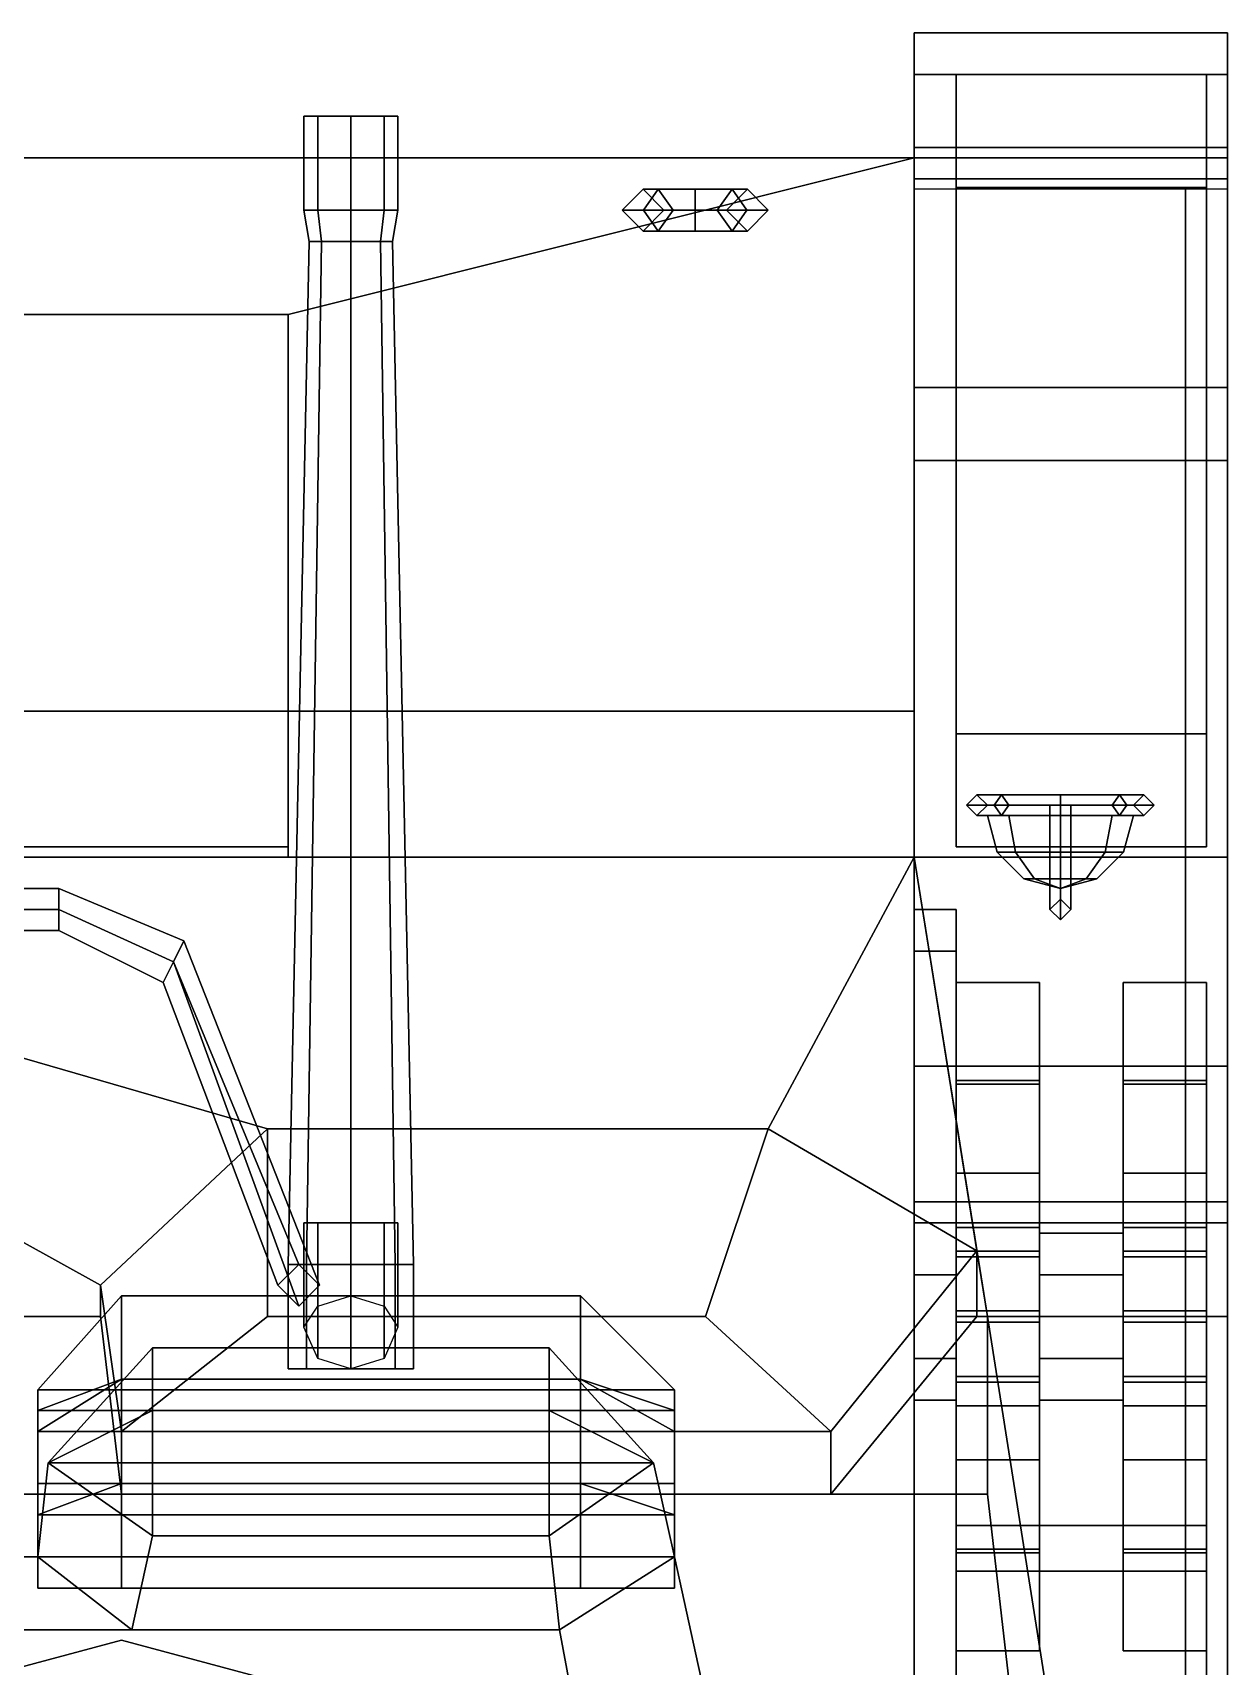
# Model space of a CAD drawing. Header units: millimetres. Extents: x -1.1 to 1.1, y -2.6 to 9.
# Drawn here: x -0.085 to 1.06, y 0.785 to 2.35 of the extents above; entities that cross this region are included whole.
import ezdxf

# ---------------------------------------------------------------- set-up
doc = ezdxf.new("R2010")
doc.units = ezdxf.units.MM
for name, color, linetype in [('fenders', 6, 'Continuous'), ('gun', 1, 'Continuous'), ('sleeve', 5, 'Continuous'), ('torsions', 5, 'Continuous'), ('tracks', 3, 'Continuous'), ('turret', 2, 'Continuous'), ('wheels', 2, 'Continuous')]:
    doc.layers.add(name, color=color, linetype=linetype)

msp = doc.modelspace()

# ---------------------------------------------------------------- linework, layer by layer
for points in [[(0.76, 2.23, 0.73), (0.76, 1.7, 0.29), (-0.76, 1.7, 0.29), (-0.76, 2.23, 0.73)], [(0.16, 2.08, 0.824), (0.76, 2.23, 0.73), (-0.76, 2.23, 0.73), (-0.67, 2.08, 0.824)], [(0.76, 2.23, 0.73), (0.76, 0.17, 1.07), (-0.76, 0.17, 1.07), (-0.76, 2.23, 0.73)], [(0.76, 0.17, 1.07), (0.76, 2.23, 0.73), (-0.76, 2.23, 0.73), (-0.76, 0.17, 1.07)], [(0.76, 1.56, 1.15), (0.76, 2.23, 0.73), (0.16, 2.08, 0.824), (0.16, 1.56, 1.15)], [(0.76, -2.24, 0.91), (0.76, -1.95, 0.29), (0.76, 1.7, 0.29), (0.76, 2.23, 0.73)], [(0.76, 1.12, 1.13), (0.76, 0.17, 1.07), (0.76, 2.23, 0.73), (0.76, 1.56, 1.15)], [(0.76, -2.24, 0.91), (0.76, -2.24, 0.91), (0.76, 2.23, 0.73), (0.76, 0.17, 1.07)], [(0.5, 2.2, 0.6), (0.48, 2.18, 0.6), (0.48, 2.18, 0.69), (0.5, 2.2, 0.71)], [(0.5146, 2.2, 0.5646), (0.5005, 2.18, 0.5505), (0.48, 2.18, 0.6), (0.5, 2.2, 0.6)], [(0.52, 2.18, 0.6), (0.5, 2.2, 0.6), (0.5, 2.2, 0.71), (0.52, 2.18, 0.69)], [(0.5288, 2.18, 0.5788), (0.5146, 2.2, 0.5646), (0.5, 2.2, 0.6), (0.52, 2.18, 0.6)], [(0.55, 2.2, 0.55), (0.55, 2.18, 0.53), (0.5005, 2.18, 0.5505), (0.5146, 2.2, 0.5646)], [(0.55, 2.18, 0.57), (0.55, 2.2, 0.55), (0.5146, 2.2, 0.5646), (0.5288, 2.18, 0.5788)], [(0.5854, 2.2, 0.5646), (0.5995, 2.18, 0.5505), (0.55, 2.18, 0.53), (0.55, 2.2, 0.55)], [(0.5712, 2.18, 0.5788), (0.5854, 2.2, 0.5646), (0.55, 2.2, 0.55), (0.55, 2.18, 0.57)], [(0.58, 2.18, 0.6), (0.6, 2.2, 0.6), (0.5854, 2.2, 0.5646), (0.5712, 2.18, 0.5788)], [(0.6, 2.2, 0.6), (0.58, 2.18, 0.6), (0.58, 2.18, 0.69), (0.6, 2.2, 0.71)], [(0.6, 2.2, 0.6), (0.62, 2.18, 0.6), (0.5995, 2.18, 0.5505), (0.5854, 2.2, 0.5646)], [(0.62, 2.18, 0.6), (0.6, 2.2, 0.6), (0.6, 2.2, 0.71), (0.62, 2.18, 0.69)], [(0.48, 2.18, 0.6), (0.5, 2.16, 0.6), (0.5, 2.16, 0.68), (0.48, 2.18, 0.69)], [(0.5005, 2.18, 0.5505), (0.5146, 2.16, 0.5646), (0.5, 2.16, 0.6), (0.48, 2.18, 0.6)], [(0.5, 2.16, 0.6), (0.52, 2.18, 0.6), (0.52, 2.18, 0.69), (0.5, 2.16, 0.68)], [(0.5146, 2.16, 0.5646), (0.5288, 2.18, 0.5788), (0.52, 2.18, 0.6), (0.5, 2.16, 0.6)], [(0.55, 2.18, 0.53), (0.55, 2.16, 0.55), (0.5146, 2.16, 0.5646), (0.5005, 2.18, 0.5505)], [(0.55, 2.16, 0.55), (0.55, 2.18, 0.57), (0.5288, 2.18, 0.5788), (0.5146, 2.16, 0.5646)], [(0.5854, 2.16, 0.5646), (0.5712, 2.18, 0.5788), (0.55, 2.18, 0.57), (0.55, 2.16, 0.55)], [(0.5995, 2.18, 0.5505), (0.5854, 2.16, 0.5646), (0.55, 2.16, 0.55), (0.55, 2.18, 0.53)], [(0.6, 2.16, 0.6), (0.58, 2.18, 0.6), (0.5712, 2.18, 0.5788), (0.5854, 2.16, 0.5646)], [(0.58, 2.18, 0.6), (0.6, 2.16, 0.6), (0.6, 2.16, 0.68), (0.58, 2.18, 0.69)], [(0.62, 2.18, 0.6), (0.6, 2.16, 0.6), (0.5854, 2.16, 0.5646), (0.5995, 2.18, 0.5505)], [(0.6, 2.16, 0.6), (0.62, 2.18, 0.6), (0.62, 2.18, 0.69), (0.6, 2.16, 0.68)], [(-0.67, 2.08, 0.85), (-0.67, 1.57, 1.16), (0.16, 1.57, 1.16), (0.16, 2.08, 0.85)], [(-0.67, 2.08, 0.824), (-0.67, 2.08, 0.85), (0.16, 2.08, 0.85), (0.16, 2.08, 0.824)], [(0.16, 2.08, 0.85), (0.16, 1.57, 1.16), (0.16, 1.56, 1.15), (0.16, 2.08, 0.824)], [(0.76, 1.7, 0.29), (0.76, -1.95, 0.29), (-0.76, -1.95, 0.29), (-0.76, 1.7, 0.29)], [(0.82, 1.62, 1.22), (0.81, 1.61, 1.22), (0.8364, 1.61, 1.2836), (0.8434, 1.62, 1.2766)], [(0.82, 1.62, 1.15), (0.81, 1.61, 1.15), (0.81, 1.61, 1.22), (0.82, 1.62, 1.22)], [(0.83, 1.61, 1.22), (0.82, 1.62, 1.22), (0.8434, 1.62, 1.2766), (0.8505, 1.61, 1.2695)], [(0.83, 1.61, 1.15), (0.82, 1.62, 1.15), (0.82, 1.62, 1.22), (0.83, 1.61, 1.22)], [(0.8434, 1.62, 1.2766), (0.8364, 1.61, 1.2836), (0.9, 1.61, 1.31), (0.9, 1.62, 1.3)], [(0.8505, 1.61, 1.2695), (0.8434, 1.62, 1.2766), (0.9, 1.62, 1.3), (0.9, 1.61, 1.29)], [(0.9, 1.62, 1.3), (0.9, 1.61, 1.31), (0.9636, 1.61, 1.2836), (0.9566, 1.62, 1.2766)], [(0.9, 1.61, 1.29), (0.9, 1.62, 1.3), (0.9566, 1.62, 1.2766), (0.9495, 1.61, 1.2695)], [(0.9495, 1.61, 1.2695), (0.9566, 1.62, 1.2766), (0.98, 1.62, 1.22), (0.97, 1.61, 1.22)], [(0.9566, 1.62, 1.2766), (0.9636, 1.61, 1.2836), (0.99, 1.61, 1.22), (0.98, 1.62, 1.22)], [(0.98, 1.62, 1.15), (0.97, 1.61, 1.15), (0.97, 1.61, 1.22), (0.98, 1.62, 1.22)], [(0.99, 1.61, 1.15), (0.98, 1.62, 1.15), (0.98, 1.62, 1.22), (0.99, 1.61, 1.22)], [(0.81, 1.61, 1.22), (0.82, 1.6, 1.22), (0.8434, 1.6, 1.2766), (0.8364, 1.61, 1.2836)], [(0.81, 1.61, 1.15), (0.82, 1.6, 1.15), (0.82, 1.6, 1.22), (0.81, 1.61, 1.22)], [(0.82, 1.6, 1.22), (0.83, 1.61, 1.22), (0.8505, 1.61, 1.2695), (0.8434, 1.6, 1.2766)], [(0.82, 1.6, 1.15), (0.83, 1.61, 1.15), (0.83, 1.61, 1.22), (0.82, 1.6, 1.22)], [(0.8394, 1.565, 1.22), (0.83, 1.6, 1.22), (0.8505, 1.6, 1.1705), (0.8571, 1.565, 1.1771)], [(0.8571, 1.565, 1.2629), (0.8505, 1.6, 1.2695), (0.83, 1.6, 1.22), (0.8394, 1.565, 1.22)], [(0.8505, 1.6, 1.1705), (0.83, 1.6, 1.22), (0.9495, 1.6, 1.2695), (0.97, 1.6, 1.22)], [(0.83, 1.6, 1.22), (0.8505, 1.6, 1.2695), (0.9, 1.6, 1.29), (0.9495, 1.6, 1.2695)], [(0.8364, 1.61, 1.2836), (0.8434, 1.6, 1.2766), (0.9, 1.6, 1.3), (0.9, 1.61, 1.31)], [(0.8434, 1.6, 1.2766), (0.8505, 1.61, 1.2695), (0.9, 1.61, 1.29), (0.9, 1.6, 1.3)], [(0.8571, 1.565, 1.1771), (0.8505, 1.6, 1.1705), (0.9, 1.6, 1.15), (0.9, 1.565, 1.1594)], [(0.9, 1.565, 1.2806), (0.9, 1.6, 1.29), (0.8505, 1.6, 1.2695), (0.8571, 1.565, 1.2629)], [(0.9, 1.6, 1.15), (0.8505, 1.6, 1.1705), (0.97, 1.6, 1.22), (0.9495, 1.6, 1.1705)], [(0.9, 1.61, 1.31), (0.89, 1.61, 1.3), (0.89, 1.51, 1.3), (0.9, 1.5, 1.31)], [(0.89, 1.61, 1.3), (0.9, 1.61, 1.29), (0.9, 1.52, 1.29), (0.89, 1.51, 1.3)], [(0.9, 1.6, 1.3), (0.9, 1.61, 1.29), (0.9495, 1.61, 1.2695), (0.9566, 1.6, 1.2766)], [(0.9, 1.61, 1.31), (0.9, 1.6, 1.3), (0.9566, 1.6, 1.2766), (0.9636, 1.61, 1.2836)], [(0.91, 1.61, 1.3), (0.9, 1.61, 1.31), (0.9, 1.5, 1.31), (0.91, 1.51, 1.3)], [(0.9, 1.61, 1.29), (0.91, 1.61, 1.3), (0.91, 1.51, 1.3), (0.9, 1.52, 1.29)], [(0.9, 1.565, 1.1594), (0.9, 1.6, 1.15), (0.9495, 1.6, 1.1705), (0.9429, 1.565, 1.1771)], [(0.9429, 1.565, 1.2629), (0.9495, 1.6, 1.2695), (0.9, 1.6, 1.29), (0.9, 1.565, 1.2806)], [(0.9429, 1.565, 1.1771), (0.9495, 1.6, 1.1705), (0.97, 1.6, 1.22), (0.9606, 1.565, 1.22)], [(0.9606, 1.565, 1.22), (0.97, 1.6, 1.22), (0.9495, 1.6, 1.2695), (0.9429, 1.565, 1.2629)], [(0.9566, 1.6, 1.2766), (0.9495, 1.61, 1.2695), (0.97, 1.61, 1.22), (0.98, 1.6, 1.22)], [(0.9636, 1.61, 1.2836), (0.9566, 1.6, 1.2766), (0.98, 1.6, 1.22), (0.99, 1.61, 1.22)], [(0.97, 1.61, 1.15), (0.98, 1.6, 1.15), (0.98, 1.6, 1.22), (0.97, 1.61, 1.22)], [(0.98, 1.6, 1.15), (0.99, 1.61, 1.15), (0.99, 1.61, 1.22), (0.98, 1.6, 1.22)], [(-0.67, 1.57, 1.16), (-0.67, 1.56, 1.15), (0.16, 1.56, 1.15), (0.16, 1.57, 1.16)], [(-0.83, 1.12, 1.23), (-0.02, 1.12, 1.23), (-0.02, 1.15, 1.2245), (-0.76, 1.56, 1.15)], [(-0.76, 1.56, 1.15), (0.14, 1.3, 1.1973), (0.62, 1.3, 1.1973), (0.76, 1.56, 1.15)], [(-0.76, 1.56, 1.15), (-0.02, 1.15, 1.2245), (0.14, 1.3, 1.1973), (-0.76, 1.56, 1.15)], [(0.76, 1.56, 1.15), (0.62, 1.3, 1.1973), (0.82, 1.1829, 1.2186)], [(0.83, 1.12, 1.23), (0.83, 1.12, 1.13), (0.76, 1.56, 1.15)], [(0.865, 1.5394, 1.22), (0.8394, 1.565, 1.22), (0.8571, 1.565, 1.1771), (0.8753, 1.5394, 1.1953)], [(0.8753, 1.5394, 1.2447), (0.8571, 1.565, 1.2629), (0.8394, 1.565, 1.22), (0.865, 1.5394, 1.22)], [(0.8753, 1.5394, 1.1953), (0.8571, 1.565, 1.1771), (0.9, 1.565, 1.1594), (0.9, 1.5394, 1.185)], [(0.9, 1.5394, 1.255), (0.9, 1.565, 1.2806), (0.8571, 1.565, 1.2629), (0.8753, 1.5394, 1.2447)], [(0.9, 1.5394, 1.185), (0.9, 1.565, 1.1594), (0.9429, 1.565, 1.1771), (0.9247, 1.5394, 1.1953)], [(0.9247, 1.5394, 1.2447), (0.9429, 1.565, 1.2629), (0.9, 1.565, 1.2806), (0.9, 1.5394, 1.255)], [(0.9247, 1.5394, 1.1953), (0.9429, 1.565, 1.1771), (0.9606, 1.565, 1.22), (0.935, 1.5394, 1.22)], [(0.935, 1.5394, 1.22), (0.9606, 1.565, 1.22), (0.9429, 1.565, 1.2629), (0.9247, 1.5394, 1.2447)], [(0.9, 1.53, 1.22), (0.865, 1.5394, 1.22), (0.8753, 1.5394, 1.1953), (0.9, 1.53, 1.22)], [(0.9, 1.53, 1.22), (0.8753, 1.5394, 1.2447), (0.865, 1.5394, 1.22), (0.9, 1.53, 1.22)], [(0.9, 1.53, 1.22), (0.8753, 1.5394, 1.1953), (0.9, 1.5394, 1.185), (0.9, 1.53, 1.22)], [(0.9, 1.53, 1.22), (0.9, 1.5394, 1.255), (0.8753, 1.5394, 1.2447), (0.9, 1.53, 1.22)], [(0.9, 1.53, 1.22), (0.9, 1.5394, 1.185), (0.9247, 1.5394, 1.1953), (0.9, 1.53, 1.22)], [(0.9, 1.53, 1.22), (0.9247, 1.5394, 1.1953), (0.935, 1.5394, 1.22), (0.9, 1.53, 1.22)], [(0.9, 1.53, 1.22), (0.935, 1.5394, 1.22), (0.9247, 1.5394, 1.2447), (0.9, 1.53, 1.22)], [(0.9, 1.53, 1.22), (0.9247, 1.5394, 1.2447), (0.9, 1.5394, 1.255), (0.9, 1.53, 1.22)], [(-0.06, 1.51, 1.35), (-0.06, 1.53, 1.33), (-0.17, 1.53, 1.33), (-0.17, 1.51, 1.35)], [(-0.06, 1.53, 1.33), (-0.06, 1.51, 1.31), (-0.17, 1.51, 1.31), (-0.17, 1.53, 1.33)], [(0.05, 1.46, 1.35), (0.06, 1.48, 1.33), (-0.06, 1.53, 1.33), (-0.06, 1.51, 1.35)], [(0.06, 1.48, 1.33), (0.05, 1.46, 1.31), (-0.06, 1.51, 1.31), (-0.06, 1.53, 1.33)], [(0.9, 1.52, 1.14), (0.89, 1.51, 1.14), (0.89, 1.51, 1.3), (0.9, 1.52, 1.29)], [(0.91, 1.51, 1.14), (0.9, 1.52, 1.14), (0.9, 1.52, 1.29), (0.91, 1.51, 1.3)], [(-0.06, 1.51, 1.31), (-0.06, 1.49, 1.33), (-0.17, 1.49, 1.33), (-0.17, 1.51, 1.31)], [(-0.06, 1.49, 1.33), (-0.06, 1.51, 1.35), (-0.17, 1.51, 1.35), (-0.17, 1.49, 1.33)], [(0.05, 1.46, 1.31), (0.04, 1.44, 1.33), (-0.06, 1.49, 1.33), (-0.06, 1.51, 1.31)], [(0.04, 1.44, 1.33), (0.05, 1.46, 1.35), (-0.06, 1.51, 1.35), (-0.06, 1.49, 1.33)], [(0.89, 1.51, 1.14), (0.9, 1.5, 1.14), (0.9, 1.5, 1.31), (0.89, 1.51, 1.3)], [(0.9, 1.5, 1.14), (0.91, 1.51, 1.14), (0.91, 1.51, 1.3), (0.9, 1.5, 1.31)], [(0.17, 1.13, 1.35), (0.19, 1.15, 1.33), (0.06, 1.48, 1.33), (0.05, 1.46, 1.35)], [(0.19, 1.15, 1.33), (0.17, 1.17, 1.31), (0.05, 1.46, 1.31), (0.06, 1.48, 1.33)], [(0.17, 1.17, 1.31), (0.15, 1.15, 1.33), (0.04, 1.44, 1.33), (0.05, 1.46, 1.31)], [(0.15, 1.15, 1.33), (0.17, 1.13, 1.35), (0.05, 1.46, 1.35), (0.04, 1.44, 1.33)], [(-0.02, 1.15, 1.2245), (0, 1.01, 1.36), (0.14, 1.12, 1.36), (0.14, 1.3, 1.1973)], [(0.14, 1.3, 1.1973), (0.14, 1.12, 1.36), (0.56, 1.12, 1.36), (0.62, 1.3, 1.1973)], [(0.62, 1.3, 1.1973), (0.56, 1.12, 1.36), (0.68, 1.01, 1.36), (0.82, 1.1829, 1.2186)], [(0.82, 1.1829, 1.2186), (0.68, 1.01, 1.36), (0.68, 0.95, 1.36), (0.82, 1.12, 1.23)], [(0.82, 1.1829, 1.2186), (0.82, 1.1829, 1.2186), (0.82, 1.12, 1.23), (0.83, 1.12, 1.23)], [(-0.02, 1.12, 1.23), (0, 0.95, 1.36), (0, 1.01, 1.36), (-0.02, 1.15, 1.2245)], [(0, 0.95, 1.36), (-0.02, 1.12, 1.23), (-0.83, 1.12, 1.23), (-0.83, 0.95, 1.36)], [(0.14, 1.12, 1.36), (0, 1.01, 1.36), (0.68, 1.01, 1.36), (0.56, 1.12, 1.36)], [(0.83, 0.95, 1.36), (0.83, 1.12, 1.23), (0.82, 1.12, 1.23), (0.68, 0.95, 1.36)], [(0.92, 0.17, 1.36), (0.98, 0.17, 1.07), (0.83, 1.12, 1.23), (0.83, 0.95, 1.36)], [(0.83, 1.12, 1.23), (0.98, 0.17, 1.07), (0.83, 1.12, 1.13)], [(0, 1.01, 1.36), (0, 0.95, 1.36), (0.68, 0.95, 1.36), (0.68, 1.01, 1.36)], [(-0.83, 0.95, 1.36), (-0.92, 0.17, 1.36), (0.92, 0.17, 1.36), (0.83, 0.95, 1.36)]]:
    msp.add_3dface(points)
at = {"layer": 'fenders'}
for points in [[(0.76, 2.01, 1.19), (0.76, 2.2, 1.1), (0.76, 2.23, 0.73)], [(0.76, 1.56, 1.15), (0.76, 2.01, 1.19), (0.76, 2.23, 0.73)], [(1.02, 2.01, 1.19), (1.02, 2.2, 1.1), (0.76, 2.2, 1.1), (0.76, 2.01, 1.19)], [(1.06, 2.01, 1.16), (1.06, 2.2, 1.07), (1.02, 2.2, 1.1), (1.02, 2.01, 1.19)], [(1.02, 1.56, 1.15), (1.02, 2.01, 1.19), (0.76, 2.01, 1.19), (0.76, 1.56, 1.15)], [(1.06, 1.56, 1.12), (1.06, 2.01, 1.16), (1.02, 2.01, 1.19), (1.02, 1.56, 1.15)], [(1.02, 1.12, 1.13), (1.02, 1.56, 1.15), (0.76, 1.56, 1.15), (0.83, 1.12, 1.13)], [(1.06, 1.12, 1.09), (1.06, 1.56, 1.12), (1.02, 1.56, 1.15), (1.02, 1.12, 1.13)], [(1.02, 0.17, 1.07), (1.02, 1.12, 1.13), (0.83, 1.12, 1.13), (0.98, 0.17, 1.07)], [(1.06, 0.17, 1.04), (1.06, 1.12, 1.09), (1.02, 1.12, 1.13), (1.02, 0.17, 1.07)]]:
    msp.add_3dface(points, dxfattribs=at)
at = {"layer": 'gun'}
for points in [[(0.1882, 2.27, 1.6918), (0.175, 2.27, 1.66), (0.175, 2.18, 1.66), (0.1882, 2.18, 1.6918)], [(0.175, 2.27, 1.66), (0.1882, 2.27, 1.6282), (0.1882, 2.18, 1.6282), (0.175, 2.18, 1.66)], [(0.2518, 2.27, 1.6918), (0.265, 2.27, 1.66), (0.1882, 2.27, 1.6282), (0.175, 2.27, 1.66)], [(0.22, 2.27, 1.705), (0.2518, 2.27, 1.6918), (0.175, 2.27, 1.66), (0.1882, 2.27, 1.6918)], [(0.22, 2.27, 1.705), (0.1882, 2.27, 1.6918), (0.1882, 2.18, 1.6918), (0.22, 2.18, 1.705)], [(0.1882, 2.27, 1.6282), (0.22, 2.27, 1.615), (0.22, 2.18, 1.615), (0.1882, 2.18, 1.6282)], [(0.2518, 2.27, 1.6282), (0.22, 2.27, 1.615), (0.1882, 2.27, 1.6282), (0.265, 2.27, 1.66)], [(0.2518, 2.27, 1.6918), (0.22, 2.27, 1.705), (0.22, 2.18, 1.705), (0.2518, 2.18, 1.6918)], [(0.22, 2.27, 1.615), (0.2518, 2.27, 1.6282), (0.2518, 2.18, 1.6282), (0.22, 2.18, 1.615)], [(0.265, 2.27, 1.66), (0.2518, 2.27, 1.6918), (0.2518, 2.18, 1.6918), (0.265, 2.18, 1.66)], [(0.2518, 2.27, 1.6282), (0.265, 2.27, 1.66), (0.265, 2.18, 1.66), (0.2518, 2.18, 1.6282)], [(0.1917, 2.15, 1.6317), (0.18, 2.15, 1.66), (0.175, 2.18, 1.66), (0.1882, 2.18, 1.6282)], [(0.18, 2.15, 1.66), (0.1917, 2.15, 1.6883), (0.1882, 2.18, 1.6918), (0.175, 2.18, 1.66)], [(0.22, 2.15, 1.62), (0.1917, 2.15, 1.6317), (0.1882, 2.18, 1.6282), (0.22, 2.18, 1.615)], [(0.1917, 2.15, 1.6883), (0.22, 2.15, 1.7), (0.22, 2.18, 1.705), (0.1882, 2.18, 1.6918)], [(0.2483, 2.15, 1.6317), (0.22, 2.15, 1.62), (0.22, 2.18, 1.615), (0.2518, 2.18, 1.6282)], [(0.22, 2.15, 1.7), (0.2483, 2.15, 1.6883), (0.2518, 2.18, 1.6918), (0.22, 2.18, 1.705)], [(0.26, 2.15, 1.66), (0.2483, 2.15, 1.6317), (0.2518, 2.18, 1.6282), (0.265, 2.18, 1.66)], [(0.2483, 2.15, 1.6883), (0.26, 2.15, 1.66), (0.265, 2.18, 1.66), (0.2518, 2.18, 1.6918)], [(0.1776, 1.17, 1.6176), (0.16, 1.17, 1.66), (0.18, 2.15, 1.66), (0.1917, 2.15, 1.6317)], [(0.16, 1.17, 1.66), (0.1776, 1.17, 1.7024), (0.1917, 2.15, 1.6883), (0.18, 2.15, 1.66)], [(0.22, 1.17, 1.6), (0.1776, 1.17, 1.6176), (0.1917, 2.15, 1.6317), (0.22, 2.15, 1.62)], [(0.1776, 1.17, 1.7024), (0.22, 1.17, 1.72), (0.22, 2.15, 1.7), (0.1917, 2.15, 1.6883)], [(0.2624, 1.17, 1.6176), (0.22, 1.17, 1.6), (0.22, 2.15, 1.62), (0.2483, 2.15, 1.6317)], [(0.22, 1.17, 1.72), (0.2624, 1.17, 1.7024), (0.2483, 2.15, 1.6883), (0.22, 2.15, 1.7)], [(0.28, 1.17, 1.66), (0.2624, 1.17, 1.6176), (0.2483, 2.15, 1.6317), (0.26, 2.15, 1.66)], [(0.2624, 1.17, 1.7024), (0.28, 1.17, 1.66), (0.26, 2.15, 1.66), (0.2483, 2.15, 1.6883)], [(0.1776, 1.17, 1.7024), (0.16, 1.17, 1.66), (0.16, 1.07, 1.66), (0.1776, 1.07, 1.7024)], [(0.16, 1.17, 1.66), (0.1776, 1.17, 1.6176), (0.1776, 1.07, 1.6176), (0.16, 1.07, 1.66)], [(0.22, 1.17, 1.72), (0.1776, 1.17, 1.7024), (0.1776, 1.07, 1.7024), (0.22, 1.07, 1.72)], [(0.1776, 1.17, 1.6176), (0.22, 1.17, 1.6), (0.22, 1.07, 1.6), (0.1776, 1.07, 1.6176)], [(0.2624, 1.17, 1.7024), (0.22, 1.17, 1.72), (0.22, 1.07, 1.72), (0.2624, 1.07, 1.7024)], [(0.22, 1.17, 1.6), (0.2624, 1.17, 1.6176), (0.2624, 1.07, 1.6176), (0.22, 1.07, 1.6)], [(0.28, 1.17, 1.66), (0.2624, 1.17, 1.7024), (0.2624, 1.07, 1.7024), (0.28, 1.07, 1.66)], [(0.2624, 1.17, 1.6176), (0.28, 1.17, 1.66), (0.28, 1.07, 1.66), (0.2624, 1.07, 1.6176)]]:
    msp.add_3dface(points, dxfattribs=at)
at = {"layer": 'sleeve'}
for points in [[(0.1882, 1.21, 1.5918), (0.175, 1.21, 1.56), (0.175, 1.11, 1.56), (0.1882, 1.13, 1.5918)], [(0.175, 1.21, 1.56), (0.1882, 1.21, 1.5282), (0.1882, 1.08, 1.5282), (0.175, 1.11, 1.56)], [(0.2518, 1.21, 1.5918), (0.175, 1.21, 1.56), (0.1882, 1.21, 1.5918), (0.22, 1.21, 1.605)], [(0.265, 1.21, 1.56), (0.1882, 1.21, 1.5282), (0.175, 1.21, 1.56), (0.2518, 1.21, 1.5918)], [(0.22, 1.21, 1.605), (0.1882, 1.21, 1.5918), (0.1882, 1.13, 1.5918), (0.22, 1.14, 1.605)], [(0.1882, 1.21, 1.5282), (0.22, 1.21, 1.515), (0.22, 1.07, 1.515), (0.1882, 1.08, 1.5282)], [(0.2518, 1.21, 1.5282), (0.22, 1.21, 1.515), (0.1882, 1.21, 1.5282), (0.265, 1.21, 1.56)], [(0.2518, 1.21, 1.5918), (0.22, 1.21, 1.605), (0.22, 1.14, 1.605), (0.2518, 1.13, 1.5918)], [(0.22, 1.21, 1.515), (0.2518, 1.21, 1.5282), (0.2518, 1.08, 1.5282), (0.22, 1.07, 1.515)], [(0.265, 1.21, 1.56), (0.2518, 1.21, 1.5918), (0.2518, 1.13, 1.5918), (0.265, 1.11, 1.56)], [(0.2518, 1.21, 1.5282), (0.265, 1.21, 1.56), (0.265, 1.11, 1.56), (0.2518, 1.08, 1.5282)], [(0, 1.14, 1.73), (0, 1.14, 1.6), (-0.08, 1.05, 1.62), (-0.08, 1.05, 1.69)], [(0, 1.06, 1.82), (0, 1.14, 1.73), (-0.08, 1.05, 1.69), (-0.08, 1.03, 1.73)], [(0, 1.14, 1.6), (0, 1.06, 1.49), (-0.08, 1.01, 1.58), (-0.08, 1.05, 1.62)], [(0.44, 1.14, 1.73), (0.44, 1.14, 1.6), (0, 1.14, 1.6), (0, 1.14, 1.73)], [(0.44, 1.14, 1.6), (0.44, 1.06, 1.49), (0, 1.06, 1.49), (0, 1.14, 1.6)], [(0.44, 1.06, 1.82), (0.44, 1.14, 1.73), (0, 1.14, 1.73), (0, 1.06, 1.82)], [(0.53, 1.05, 1.69), (0.53, 1.05, 1.62), (0.44, 1.14, 1.6), (0.44, 1.14, 1.73)], [(0.53, 1.03, 1.73), (0.53, 1.05, 1.69), (0.44, 1.14, 1.73), (0.44, 1.06, 1.82)], [(0.53, 1.05, 1.62), (0.53, 1.01, 1.58), (0.44, 1.06, 1.49), (0.44, 1.14, 1.6)], [(0, 0.96, 1.85), (0, 1.06, 1.82), (-0.08, 1.03, 1.73), (-0.08, 0.96, 1.79)], [(0, 1.06, 1.49), (0, 0.96, 1.45), (-0.08, 0.93, 1.54), (-0.08, 1.01, 1.58)], [(-0.08, 1.05, 1.62), (-0.08, 1.01, 1.58), (0.53, 1.01, 1.58), (0.53, 1.05, 1.62)], [(-0.08, 1.05, 1.69), (-0.08, 1.05, 1.62), (0.53, 1.05, 1.62), (0.53, 1.05, 1.69)], [(-0.08, 1.03, 1.73), (-0.08, 1.05, 1.69), (0.53, 1.05, 1.69), (0.53, 1.03, 1.73)], [(0.44, 1.06, 1.49), (0.44, 0.96, 1.45), (0, 0.96, 1.45), (0, 1.06, 1.49)], [(0.44, 0.96, 1.85), (0.44, 1.06, 1.82), (0, 1.06, 1.82), (0, 0.96, 1.85)], [(0.53, 0.96, 1.79), (0.53, 1.03, 1.73), (0.44, 1.06, 1.82), (0.44, 0.96, 1.85)], [(0.53, 1.01, 1.58), (0.53, 0.93, 1.54), (0.44, 0.96, 1.45), (0.44, 1.06, 1.49)], [(-0.08, 0.96, 1.79), (-0.08, 1.03, 1.73), (0.53, 1.03, 1.73), (0.53, 0.96, 1.79)], [(-0.08, 1.01, 1.58), (-0.08, 0.93, 1.54), (0.53, 0.93, 1.54), (0.53, 1.01, 1.58)], [(0, 0.93, 1.85), (0, 0.96, 1.85), (-0.08, 0.96, 1.79), (-0.08, 0.93, 1.8)], [(0, 0.96, 1.45), (0, 0.86, 1.45), (-0.08, 0.86, 1.51), (-0.08, 0.93, 1.54)], [(-0.08, 0.93, 1.8), (-0.08, 0.96, 1.79), (0.53, 0.96, 1.79), (0.53, 0.93, 1.8)], [(0.44, 0.96, 1.45), (0.44, 0.86, 1.45), (0, 0.86, 1.45), (0, 0.96, 1.45)], [(0.44, 0.93, 1.85), (0.44, 0.96, 1.85), (0, 0.96, 1.85), (0, 0.93, 1.85)], [(0.53, 0.93, 1.8), (0.53, 0.96, 1.79), (0.44, 0.96, 1.85), (0.44, 0.93, 1.85)], [(0.53, 0.93, 1.54), (0.53, 0.86, 1.51), (0.44, 0.86, 1.45), (0.44, 0.96, 1.45)], [(0.53, 0.93, 1.8), (0.44, 0.93, 1.85), (0, 0.93, 1.85), (-0.08, 0.93, 1.8)], [(-0.08, 0.93, 1.54), (-0.08, 0.86, 1.51), (0.53, 0.86, 1.51), (0.53, 0.93, 1.54)], [(0.44, 0.86, 1.45), (0.53, 0.86, 1.51), (-0.08, 0.86, 1.51), (0, 0.86, 1.45)]]:
    msp.add_3dface(points, dxfattribs=at)
at = {"layer": 'torsions'}
for points in [[(0.8, 1.51, 0.43), (0.8, 1.51, 0.38), (0.76, 1.51, 0.38), (0.76, 1.51, 0.43)], [(0.8, 1.51, 0.38), (0.8, 1.47, 0.36), (0.76, 1.47, 0.36), (0.76, 1.51, 0.38)], [(0.76, 1.51, 0.43), (0.76, 1.47, 0.45), (0.8, 1.47, 0.45), (0.8, 1.51, 0.43)], [(0.8, 1.47, 0.45), (0.8, 1.47, 0.36), (0.8, 1.51, 0.38), (0.8, 1.51, 0.43)], [(0.8, 1.47, 0.36), (0.8, 1.16, 0.28), (0.76, 1.16, 0.28), (0.76, 1.47, 0.36)], [(0.76, 1.47, 0.45), (0.76, 1.08, 0.42), (0.8, 1.08, 0.42), (0.8, 1.47, 0.45)], [(0.8, 1.08, 0.42), (0.8, 1.16, 0.28), (0.8, 1.47, 0.36), (0.8, 1.47, 0.45)], [(0.76, 1.16, 0.28), (0.76, 1.08, 0.28), (0.76, 1.0743, 0.29), (0.76, 1.1987, 0.29)], [(0.8, 1.16, 0.28), (0.8, 1.08, 0.28), (0.76, 1.08, 0.28), (0.76, 1.16, 0.28)], [(0.8, 1.04, 0.35), (0.8, 1.08, 0.28), (0.8, 1.16, 0.28), (0.8, 1.08, 0.42)], [(0.76, 1.04, 0.35), (0.76, 1.08, 0.28), (0.8, 1.08, 0.28), (0.8, 1.04, 0.35)], [(0.76, 1.08, 0.42), (0.76, 1.04, 0.35), (0.8, 1.04, 0.35), (0.8, 1.08, 0.42)]]:
    msp.add_3dface(points, dxfattribs=at)
at = {"layer": 'tracks'}
for points in [[(0.76, 2.24, 0.96), (0.76, 2.35, 0.68), (0.76, 2.31, 0.68), (0.76, 2.21, 0.94)], [(1.06, 2.24, 0.96), (1.06, 2.35, 0.68), (0.76, 2.35, 0.68), (0.76, 2.24, 0.96)], [(1.06, 2.35, 0.68), (1.06, 2.23, 0.4), (0.76, 2.23, 0.4), (0.76, 2.35, 0.68)], [(0.76, 2.35, 0.68), (0.76, 2.23, 0.4), (0.76, 2.21, 0.42), (0.76, 2.31, 0.68)], [(1.06, 2.31, 0.68), (1.06, 2.35, 0.68), (1.06, 2.24, 0.96), (1.06, 2.21, 0.94)], [(1.06, 2.21, 0.42), (1.06, 2.23, 0.4), (1.06, 2.35, 0.68), (1.06, 2.31, 0.68)], [(0.76, 2.21, 0.94), (0.76, 2.31, 0.68), (1.06, 2.31, 0.68), (1.06, 2.21, 0.94)], [(0.76, 2.31, 0.68), (0.76, 2.21, 0.42), (1.06, 2.21, 0.42), (1.06, 2.31, 0.68)], [(1.06, 1.94, 1.08), (1.06, 2.24, 0.96), (0.76, 2.24, 0.96), (0.76, 1.94, 1.08)], [(0.76, 1.94, 1.08), (0.76, 2.24, 0.96), (0.76, 2.21, 0.94), (0.76, 1.94, 1.05)], [(1.06, 2.21, 0.94), (1.06, 2.24, 0.96), (1.06, 1.94, 1.08), (1.06, 1.94, 1.05)], [(0.76, 2.23, 0.4), (0.76, 1.23), (0.76, 1.21, 0.03), (0.76, 2.21, 0.42)], [(1.06, 2.23, 0.4), (1.06, 1.23), (0.76, 1.23), (0.76, 2.23, 0.4)], [(1.06, 1.21, 0.03), (1.06, 1.23), (1.06, 2.23, 0.4), (1.06, 2.21, 0.42)], [(0.76, 1.94, 1.05), (0.76, 2.21, 0.94), (1.06, 2.21, 0.94), (1.06, 1.94, 1.05)], [(0.76, 2.21, 0.42), (0.76, 1.21, 0.03), (1.06, 1.21, 0.03), (1.06, 2.21, 0.42)], [(0.76, 1.36, 1.04), (0.76, 1.94, 1.08), (0.76, 1.94, 1.05), (0.76, 1.36, 1.01)], [(1.06, 1.36, 1.04), (1.06, 1.94, 1.08), (0.76, 1.94, 1.08), (0.76, 1.36, 1.04)], [(0.76, 1.36, 1.01), (0.76, 1.94, 1.05), (1.06, 1.94, 1.05), (1.06, 1.36, 1.01)], [(1.06, 1.94, 1.05), (1.06, 1.94, 1.08), (1.06, 1.36, 1.04), (1.06, 1.36, 1.01)], [(0.76, 0.77, 1.01), (0.76, 1.36, 1.01), (1.06, 1.36, 1.01), (1.06, 0.77, 1.01)], [(0.76, 0.77, 1.04), (0.76, 1.36, 1.04), (0.76, 1.36, 1.01), (0.76, 0.77, 1.01)], [(1.06, 0.77, 1.04), (1.06, 1.36, 1.04), (0.76, 1.36, 1.04), (0.76, 0.77, 1.04)], [(1.06, 1.36, 1.01), (1.06, 1.36, 1.04), (1.06, 0.77, 1.04), (1.06, 0.77, 1.01)], [(0.76, 1.23), (0.76, -1.23), (0.76, -1.23, 0.03), (0.76, 1.21, 0.03)], [(1.06, 1.23), (1.06, -1.23), (0.76, -1.23), (0.76, 1.23)], [(1.06, -1.23, 0.03), (1.06, -1.23), (1.06, 1.23), (1.06, 1.21, 0.03)], [(0.76, 1.21, 0.03), (0.76, -1.23, 0.03), (1.06, -1.23, 0.03), (1.06, 1.21, 0.03)]]:
    msp.add_3dface(points, dxfattribs=at)
at = {"layer": 'turret'}
for points in [[(0.03, 1.09, 1.73), (0.03, 1.09, 1.6), (-0.07, 0.98, 1.47), (0.03, 0.91, 1.85)], [(0.03, 1.09, 1.6), (0.03, 1.03, 1.52), (0.03, 1.03, 1.52), (-0.07, 0.98, 1.47)], [(0.41, 1.03, 1.79), (0.41, 1.09, 1.73), (0.03, 1.09, 1.73), (0.03, 1.03, 1.79)], [(0.41, 1.09, 1.73), (0.41, 1.09, 1.6), (0.03, 1.09, 1.6), (0.03, 1.09, 1.73)], [(0.41, 1.09, 1.6), (0.41, 1.03, 1.52), (0.03, 1.03, 1.52), (0.03, 1.09, 1.6)], [(0.03, 0.91, 1.85), (0.03, 1.03, 1.79), (0.03, 1.09, 1.73)], [(0.41, 0.91, 1.85), (0.51, 0.98, 1.47), (0.41, 1.09, 1.6), (0.41, 1.09, 1.73)], [(0.41, 1.03, 1.79), (0.41, 0.91, 1.85), (0.41, 1.09, 1.73), (0.41, 1.03, 1.79)], [(0.51, 0.98, 1.47), (0.51, 0.98, 1.47), (0.41, 1.03, 1.52), (0.41, 1.09, 1.6)], [(0.41, 1.03, 1.52), (0.51, 0.98, 1.47), (-0.07, 0.98, 1.47), (0.03, 1.03, 1.52)], [(0.41, 0.91, 1.85), (0.41, 1.03, 1.79), (0.03, 1.03, 1.79), (0.03, 0.91, 1.85)], [(0.03, 0.91, 1.85), (-0.07, 0.98, 1.47), (-0.08, 0.89, 1.45), (0.01, 0.82, 1.87)], [(-0.08, 0.89, 1.45), (-0.07, 0.98, 1.47), (0.51, 0.98, 1.47), (0.53, 0.89, 1.45)], [(0.53, 0.89, 1.45), (0.51, 0.98, 1.47), (0.41, 0.91, 1.85), (0.42, 0.82, 1.87)], [(0.42, 0.82, 1.87), (0.41, 0.91, 1.85), (0.03, 0.91, 1.85), (0.01, 0.82, 1.87)], [(0.53, 0.89, 1.45), (0.62, 0.48, 1.45), (-0.62, 0.48, 1.45), (-0.53, 0.89, 1.45)], [(0.01, 0.82, 1.87), (-0.08, 0.89, 1.45), (-0.53, 0.89, 1.45), (-0.41, 0.82, 1.87)], [(0.5, 0.39, 1.91), (0.62, 0.48, 1.45), (0.53, 0.89, 1.45), (0.42, 0.82, 1.87)], [(-0.41, 0.82, 1.87), (-0.5, 0.39, 1.91), (0.5, 0.39, 1.91), (0.42, 0.82, 1.87)], [(0, 0.81, 1.36), (-0.355, 0.7149, 1.36), (-0.355, 0.7149, 1.45), (0, 0.81, 1.45)], [(0.355, 0.7149, 1.36), (0, 0.81, 1.36), (0, 0.81, 1.45), (0.355, 0.7149, 1.45)]]:
    msp.add_3dface(points, dxfattribs=at)
at = {"layer": 'wheels'}
for points in [[(0.8, 2.2016, 0.4184), (0.8, 1.94, 0.31), (0.8, 1.6784, 0.4184), (0.8, 2.31, 0.68)], [(0.8, 2.31, 0.68), (0.8, 1.6784, 0.4184), (0.8, 1.57, 0.68), (0.8, 2.2016, 0.9416)], [(1.04, 2.31, 0.68), (1.04, 2.2016, 0.4184), (0.8, 2.2016, 0.4184), (0.8, 2.31, 0.68)], [(1.04, 2.2016, 0.9416), (1.04, 2.31, 0.68), (0.8, 2.31, 0.68), (0.8, 2.2016, 0.9416)], [(1.04, 1.57, 0.68), (1.04, 2.2016, 0.4184), (1.04, 2.31, 0.68), (1.04, 1.6784, 0.9416)], [(1.04, 1.6784, 0.9416), (1.04, 2.31, 0.68), (1.04, 2.2016, 0.9416), (1.04, 1.94, 1.05)], [(1.04, 2.2016, 0.4184), (1.04, 1.94, 0.31), (0.8, 1.94, 0.31), (0.8, 2.2016, 0.4184)], [(0.8, 2.2016, 0.9416), (0.8, 1.57, 0.68), (0.8, 1.6784, 0.9416), (0.8, 1.94, 1.05)], [(1.04, 1.94, 1.05), (1.04, 2.2016, 0.9416), (0.8, 2.2016, 0.9416), (0.8, 1.94, 1.05)], [(1.04, 1.6784, 0.4184), (1.04, 1.94, 0.31), (1.04, 2.2016, 0.4184), (1.04, 1.57, 0.68)], [(1.04, 1.94, 0.31), (1.04, 1.6784, 0.4184), (0.8, 1.6784, 0.4184), (0.8, 1.94, 0.31)], [(1.04, 1.6784, 0.9416), (1.04, 1.94, 1.05), (0.8, 1.94, 1.05), (0.8, 1.6784, 0.9416)], [(1.04, 1.6784, 0.4184), (1.04, 1.57, 0.68), (0.8, 1.57, 0.68), (0.8, 1.6784, 0.4184)], [(1.04, 1.57, 0.68), (1.04, 1.6784, 0.9416), (0.8, 1.6784, 0.9416), (0.8, 1.57, 0.68)], [(0.8, 1.2573, 0.1722), (0.8, 1.3427, 0.32), (0.8, 1.44, 0.35), (0.8, 1.3463, 0.1237)], [(0.8, 1.3463, 0.1237), (0.8, 1.44, 0.35), (0.88, 1.44, 0.35), (0.88, 1.3463, 0.1237)], [(0.8, 1.3427, 0.38), (0.8, 1.2573, 0.5278), (0.8, 1.3463, 0.5763), (0.8, 1.44, 0.35)], [(0.8, 1.44, 0.35), (0.8, 1.3463, 0.5763), (0.88, 1.3463, 0.5763), (0.88, 1.44, 0.35)], [(0.8, 1.3427, 0.32), (0.8, 1.3427, 0.38), (0.8, 1.44, 0.35)], [(0.88, 1.3427, 0.32), (0.88, 1.2573, 0.1722), (0.88, 1.3463, 0.1237), (0.88, 1.44, 0.35)], [(0.88, 1.3427, 0.38), (0.88, 1.3427, 0.32), (0.88, 1.44, 0.35), (0.88, 1.3463, 0.5763)], [(1.04, 1.44, 0.35), (1.04, 1.3463, 0.1237), (0.96, 1.3463, 0.1237), (0.96, 1.44, 0.35)], [(0.96, 1.2573, 0.1722), (0.96, 1.3427, 0.32), (0.96, 1.44, 0.35), (0.96, 1.3463, 0.1237)], [(1.04, 1.3463, 0.5763), (1.04, 1.44, 0.35), (0.96, 1.44, 0.35), (0.96, 1.3463, 0.5763)], [(0.96, 1.3427, 0.38), (0.96, 1.2573, 0.5278), (0.96, 1.3463, 0.5763), (0.96, 1.44, 0.35)], [(0.96, 1.3427, 0.32), (0.96, 1.3427, 0.38), (0.96, 1.44, 0.35)], [(1.04, 1.3427, 0.32), (1.04, 1.2573, 0.1722), (1.04, 1.3463, 0.1237), (1.04, 1.44, 0.35)], [(1.04, 1.3427, 0.38), (1.04, 1.3427, 0.32), (1.04, 1.44, 0.35), (1.04, 1.3463, 0.5763)], [(0.8, 1.2054, 0.1422), (0.8, 1.2573, 0.1722), (0.8, 1.3463, 0.1237), (0.8, 1.12, 0.03)], [(0.8, 1.12, 0.03), (0.8, 1.3463, 0.1237), (0.88, 1.3463, 0.1237), (0.88, 1.12, 0.03)], [(0.8, 1.2573, 0.5278), (0.8, 1.2054, 0.5578), (0.8, 1.12, 0.67), (0.8, 1.3463, 0.5763)], [(0.8, 1.3463, 0.5763), (0.8, 1.12, 0.67), (0.88, 1.12, 0.67), (0.88, 1.3463, 0.5763)], [(0.88, 1.2573, 0.1722), (0.88, 1.2054, 0.1422), (0.88, 1.12, 0.03), (0.88, 1.3463, 0.1237)], [(0.88, 1.2573, 0.5278), (0.88, 1.3427, 0.38), (0.88, 1.3463, 0.5763)], [(0.88, 1.2054, 0.5578), (0.88, 1.2573, 0.5278), (0.88, 1.3463, 0.5763), (0.88, 1.12, 0.67)], [(1.04, 1.3463, 0.1237), (1.04, 1.12, 0.03), (0.96, 1.12, 0.03), (0.96, 1.3463, 0.1237)], [(0.96, 1.2054, 0.1422), (0.96, 1.2573, 0.1722), (0.96, 1.3463, 0.1237), (0.96, 1.12, 0.03)], [(1.04, 1.12, 0.67), (1.04, 1.3463, 0.5763), (0.96, 1.3463, 0.5763), (0.96, 1.12, 0.67)], [(0.96, 1.2573, 0.5278), (0.96, 1.2054, 0.5578), (0.96, 1.12, 0.67), (0.96, 1.3463, 0.5763)], [(1.04, 1.2573, 0.1722), (1.04, 1.2054, 0.1422), (1.04, 1.12, 0.03), (1.04, 1.3463, 0.1237)], [(1.04, 1.2573, 0.5278), (1.04, 1.3427, 0.38), (1.04, 1.3463, 0.5763)], [(1.04, 1.2054, 0.5578), (1.04, 1.2573, 0.5278), (1.04, 1.3463, 0.5763), (1.04, 1.12, 0.67)], [(0.8, 1.3427, 0.32), (0.8, 1.2573, 0.1722), (0.88, 1.2573, 0.1722), (0.88, 1.3427, 0.32)], [(0.8, 1.2573, 0.5278), (0.8, 1.3427, 0.38), (0.88, 1.3427, 0.38), (0.88, 1.2573, 0.5278)], [(0.8, 1.3427, 0.38), (0.8, 1.1827, 0.38), (0.8, 1.1827, 0.32), (0.8, 1.3427, 0.32)], [(0.8, 1.3427, 0.32), (0.8, 1.1827, 0.32), (0.88, 1.1827, 0.32), (0.88, 1.3427, 0.32)], [(0.8, 1.1827, 0.38), (0.8, 1.3427, 0.38), (0.88, 1.3427, 0.38), (0.88, 1.1827, 0.38)], [(0.88, 1.1827, 0.38), (0.88, 1.3427, 0.38), (0.88, 1.3427, 0.32), (0.88, 1.1827, 0.32)], [(1.04, 1.2573, 0.1722), (1.04, 1.3427, 0.32), (0.96, 1.3427, 0.32), (0.96, 1.2573, 0.1722)], [(1.04, 1.3427, 0.38), (1.04, 1.2573, 0.5278), (0.96, 1.2573, 0.5278), (0.96, 1.3427, 0.38)], [(1.04, 1.3427, 0.38), (1.04, 1.1827, 0.38), (0.96, 1.1827, 0.38), (0.96, 1.3427, 0.38)], [(1.04, 1.1827, 0.32), (1.04, 1.3427, 0.32), (0.96, 1.3427, 0.32), (0.96, 1.1827, 0.32)], [(0.96, 1.1827, 0.32), (0.96, 1.3427, 0.32), (0.96, 1.3427, 0.38), (0.96, 1.1827, 0.38)], [(1.04, 1.3427, 0.32), (1.04, 1.1827, 0.32), (1.04, 1.1827, 0.38), (1.04, 1.3427, 0.38)], [(0.8, 1.1773, 0.3107), (0.8, 1.2573, 0.1722), (0.88, 1.2573, 0.1722), (0.88, 1.1773, 0.3107)], [(0.8, 1.2573, 0.1722), (0.8, 1.1773, 0.3107), (0.8, 1.1254, 0.2807), (0.8, 1.2054, 0.1422)], [(0.8, 1.2573, 0.5278), (0.8, 1.1773, 0.3893), (0.88, 1.1773, 0.3893), (0.88, 1.2573, 0.5278)], [(0.8, 1.2054, 0.5578), (0.8, 1.1254, 0.4193), (0.8, 1.1773, 0.3893), (0.8, 1.2573, 0.5278)], [(0.88, 1.1773, 0.3107), (0.88, 1.2573, 0.1722), (0.88, 1.2054, 0.1422), (0.88, 1.1254, 0.2807)], [(0.88, 1.1254, 0.4193), (0.88, 1.2054, 0.5578), (0.88, 1.2573, 0.5278), (0.88, 1.1773, 0.3893)], [(0.96, 1.1254, 0.2807), (0.96, 1.2054, 0.1422), (0.96, 1.2573, 0.1722), (0.96, 1.1773, 0.3107)], [(1.04, 1.2573, 0.1722), (1.04, 1.1773, 0.3107), (0.96, 1.1773, 0.3107), (0.96, 1.2573, 0.1722)], [(0.96, 1.1773, 0.3893), (0.96, 1.2573, 0.5278), (0.96, 1.2054, 0.5578), (0.96, 1.1254, 0.4193)], [(1.04, 1.1773, 0.3893), (1.04, 1.2573, 0.5278), (0.96, 1.2573, 0.5278), (0.96, 1.1773, 0.3893)], [(1.04, 1.2054, 0.1422), (1.04, 1.1254, 0.2807), (1.04, 1.1773, 0.3107), (1.04, 1.2573, 0.1722)], [(1.04, 1.2573, 0.5278), (1.04, 1.1773, 0.3893), (1.04, 1.1254, 0.4193), (1.04, 1.2054, 0.5578)], [(0.8, 1.2054, 0.1422), (0.8, 1.1254, 0.2807), (0.88, 1.1254, 0.2807), (0.88, 1.2054, 0.1422)], [(0.8, 1.0346, 0.1422), (0.8, 1.2054, 0.1422), (0.8, 1.2054, 0.1422), (0.8, 1.12, 0.03)], [(0.8, 1.2054, 0.1422), (0.8, 1.0346, 0.1422), (0.88, 1.0346, 0.1422), (0.88, 1.2054, 0.1422)], [(0.8, 1.1254, 0.4193), (0.8, 1.2054, 0.5578), (0.88, 1.2054, 0.5578), (0.88, 1.1254, 0.4193)], [(0.8, 1.2054, 0.5578), (0.8, 1.0346, 0.5578), (0.8, 1.12, 0.67)], [(0.8, 1.0346, 0.5578), (0.8, 1.2054, 0.5578), (0.88, 1.2054, 0.5578), (0.88, 1.0346, 0.5578)], [(0.88, 1.2054, 0.1422), (0.88, 1.0346, 0.1422), (0.88, 1.0346, 0.1422), (0.88, 1.12, 0.03)], [(0.88, 1.0346, 0.5578), (0.88, 1.2054, 0.5578), (0.88, 1.12, 0.67)], [(1.04, 1.1254, 0.2807), (1.04, 1.2054, 0.1422), (0.96, 1.2054, 0.1422), (0.96, 1.1254, 0.2807)], [(1.04, 1.0346, 0.1422), (1.04, 1.2054, 0.1422), (0.96, 1.2054, 0.1422), (0.96, 1.0346, 0.1422)], [(0.96, 1.0346, 0.1422), (0.96, 1.2054, 0.1422), (0.96, 1.2054, 0.1422), (0.96, 1.12, 0.03)], [(1.04, 1.2054, 0.5578), (1.04, 1.1254, 0.4193), (0.96, 1.1254, 0.4193), (0.96, 1.2054, 0.5578)], [(1.04, 1.2054, 0.5578), (1.04, 1.0346, 0.5578), (0.96, 1.0346, 0.5578), (0.96, 1.2054, 0.5578)], [(0.96, 1.2054, 0.5578), (0.96, 1.0346, 0.5578), (0.96, 1.12, 0.67)], [(1.04, 1.2054, 0.1422), (1.04, 1.0346, 0.1422), (1.04, 1.0346, 0.1422), (1.04, 1.12, 0.03)], [(1.04, 1.0346, 0.5578), (1.04, 1.2054, 0.5578), (1.04, 1.12, 0.67)], [(0.96, 1.16, 0.4193), (0.96, 1.2, 0.35), (0.88, 1.2, 0.35), (0.88, 1.16, 0.4193)], [(0.96, 1.2, 0.35), (0.96, 1.16, 0.2807), (0.88, 1.16, 0.2807), (0.88, 1.2, 0.35)], [(0.8, 1.1146, 0.2807), (0.8, 1.1254, 0.2807), (0.8, 1.1773, 0.3107), (0.8, 1.1827, 0.32)], [(0.8, 1.0627, 0.3107), (0.8, 1.1146, 0.2807), (0.8, 1.1827, 0.32), (0.8, 1.1827, 0.38)], [(0.8, 1.0573, 0.32), (0.8, 1.0627, 0.3107), (0.8, 1.1827, 0.38), (0.8, 1.1773, 0.3893)], [(0.8, 1.1773, 0.3893), (0.8, 1.1827, 0.38), (0.88, 1.1827, 0.38), (0.88, 1.1773, 0.3893)], [(0.8, 1.1827, 0.32), (0.8, 1.1773, 0.3107), (0.88, 1.1773, 0.3107), (0.88, 1.1827, 0.32)], [(0.8, 1.0573, 0.38), (0.8, 1.0573, 0.32), (0.8, 1.1773, 0.3893), (0.8, 1.1254, 0.4193)], [(1.04, 1.1827, 0.38), (1.04, 1.1773, 0.3893), (0.96, 1.1773, 0.3893), (0.96, 1.1827, 0.38)], [(1.04, 1.1773, 0.3107), (1.04, 1.1827, 0.32), (0.96, 1.1827, 0.32), (0.96, 1.1773, 0.3107)], [(1.04, 1.1773, 0.3893), (1.04, 1.1827, 0.38), (1.04, 1.1146, 0.4193), (1.04, 1.1254, 0.4193)], [(1.04, 1.1827, 0.38), (1.04, 1.1827, 0.32), (1.04, 1.0627, 0.3893), (1.04, 1.1146, 0.4193)], [(1.04, 1.1827, 0.32), (1.04, 1.1773, 0.3107), (1.04, 1.0573, 0.38), (1.04, 1.0627, 0.3893)], [(1.04, 1.1773, 0.3107), (1.04, 1.1254, 0.2807), (1.04, 1.0573, 0.32), (1.04, 1.0573, 0.38)], [(0.96, 1.08, 0.4193), (0.96, 1.16, 0.4193), (0.88, 1.16, 0.4193), (0.88, 1.08, 0.4193)], [(0.96, 1.16, 0.2807), (0.96, 1.08, 0.2807), (0.88, 1.08, 0.2807), (0.88, 1.16, 0.2807)], [(0.8, 1.0627, 0.3893), (0.8, 1.0573, 0.38), (0.8, 1.1254, 0.4193), (0.8, 1.1146, 0.4193)], [(0.8, 1.1146, 0.4193), (0.8, 1.1254, 0.4193), (0.88, 1.1254, 0.4193), (0.88, 1.1146, 0.4193)], [(0.8, 1.1254, 0.2807), (0.8, 1.1146, 0.2807), (0.88, 1.1146, 0.2807), (0.88, 1.1254, 0.2807)], [(0.8, 0.9827, 0.1722), (0.8, 1.0346, 0.1422), (0.8, 1.12, 0.03), (0.8, 0.8937, 0.1237)], [(0.8, 0.8937, 0.1237), (0.8, 1.12, 0.03), (0.88, 1.12, 0.03), (0.88, 0.8937, 0.1237)], [(0.8, 1.0346, 0.5578), (0.8, 0.9827, 0.5278), (0.8, 0.8937, 0.5763), (0.8, 1.12, 0.67)], [(0.8, 1.12, 0.67), (0.8, 0.8937, 0.5763), (0.88, 0.8937, 0.5763), (0.88, 1.12, 0.67)], [(0.8, 1.1146, 0.2807), (0.8, 1.0346, 0.1422), (0.88, 1.0346, 0.1422), (0.88, 1.1146, 0.2807)], [(0.8, 1.0346, 0.1422), (0.8, 1.1146, 0.2807), (0.8, 1.0627, 0.3107), (0.8, 0.9827, 0.1722)], [(0.8, 1.0346, 0.5578), (0.8, 1.1146, 0.4193), (0.88, 1.1146, 0.4193), (0.88, 1.0346, 0.5578)], [(0.8, 0.9827, 0.5278), (0.8, 1.0627, 0.3893), (0.8, 1.1146, 0.4193), (0.8, 1.0346, 0.5578)], [(0.88, 1.0346, 0.1422), (0.88, 0.9827, 0.1722), (0.88, 0.8937, 0.1237), (0.88, 1.12, 0.03)], [(0.88, 0.9827, 0.5278), (0.88, 1.0346, 0.5578), (0.88, 1.12, 0.67), (0.88, 0.8937, 0.5763)], [(0.88, 1.1146, 0.2807), (0.88, 1.0346, 0.1422), (0.88, 0.9827, 0.1722), (0.88, 1.0627, 0.3107)], [(0.88, 1.0627, 0.3893), (0.88, 0.9827, 0.5278), (0.88, 1.0346, 0.5578), (0.88, 1.1146, 0.4193)], [(1.04, 1.1146, 0.2807), (1.04, 1.1254, 0.2807), (0.96, 1.1254, 0.2807), (0.96, 1.1146, 0.2807)], [(1.04, 1.1254, 0.4193), (1.04, 1.1146, 0.4193), (0.96, 1.1146, 0.4193), (0.96, 1.1254, 0.4193)], [(1.04, 1.12, 0.03), (1.04, 0.8937, 0.1237), (0.96, 0.8937, 0.1237), (0.96, 1.12, 0.03)], [(0.96, 0.9827, 0.1722), (0.96, 1.0346, 0.1422), (0.96, 1.12, 0.03), (0.96, 0.8937, 0.1237)], [(1.04, 0.8937, 0.5763), (1.04, 1.12, 0.67), (0.96, 1.12, 0.67), (0.96, 0.8937, 0.5763)], [(0.96, 1.0346, 0.5578), (0.96, 0.9827, 0.5278), (0.96, 0.8937, 0.5763), (0.96, 1.12, 0.67)], [(0.96, 1.0627, 0.3107), (0.96, 0.9827, 0.1722), (0.96, 1.0346, 0.1422), (0.96, 1.1146, 0.2807)], [(1.04, 1.0346, 0.1422), (1.04, 1.1146, 0.2807), (0.96, 1.1146, 0.2807), (0.96, 1.0346, 0.1422)], [(0.96, 1.1146, 0.4193), (0.96, 1.0346, 0.5578), (0.96, 0.9827, 0.5278), (0.96, 1.0627, 0.3893)], [(1.04, 1.1146, 0.4193), (1.04, 1.0346, 0.5578), (0.96, 1.0346, 0.5578), (0.96, 1.1146, 0.4193)], [(1.04, 1.1254, 0.2807), (1.04, 1.1146, 0.2807), (1.04, 1.0627, 0.3107), (1.04, 1.0573, 0.32)], [(1.04, 1.0346, 0.1422), (1.04, 0.9827, 0.1722), (1.04, 0.8937, 0.1237), (1.04, 1.12, 0.03)], [(1.04, 0.9827, 0.5278), (1.04, 1.0346, 0.5578), (1.04, 1.12, 0.67), (1.04, 0.8937, 0.5763)], [(1.04, 0.9827, 0.1722), (1.04, 1.0627, 0.3107), (1.04, 1.1146, 0.2807), (1.04, 1.0346, 0.1422)], [(1.04, 1.0346, 0.5578), (1.04, 1.1146, 0.4193), (1.04, 1.0627, 0.3893), (1.04, 0.9827, 0.5278)], [(0.96, 1.04, 0.35), (0.96, 1.08, 0.4193), (0.88, 1.08, 0.4193), (0.88, 1.04, 0.35)], [(0.96, 1.08, 0.2807), (0.96, 1.04, 0.35), (0.88, 1.04, 0.35), (0.88, 1.08, 0.2807)], [(0.8, 0.9827, 0.1722), (0.8, 1.0627, 0.3107), (0.88, 1.0627, 0.3107), (0.88, 0.9827, 0.1722)], [(0.8, 1.0627, 0.3893), (0.8, 0.9827, 0.5278), (0.88, 0.9827, 0.5278), (0.88, 1.0627, 0.3893)], [(0.8, 1.0627, 0.3107), (0.8, 1.0573, 0.32), (0.88, 1.0573, 0.32), (0.88, 1.0627, 0.3107)], [(0.8, 1.0573, 0.38), (0.8, 1.0627, 0.3893), (0.88, 1.0627, 0.3893), (0.88, 1.0573, 0.38)], [(0.8, 0.8973, 0.32), (0.8, 1.0573, 0.32), (0.8, 1.0573, 0.38), (0.8, 0.8973, 0.38)], [(0.8, 1.0573, 0.32), (0.8, 0.8973, 0.32), (0.88, 0.8973, 0.32), (0.88, 1.0573, 0.32)], [(0.8, 0.8973, 0.38), (0.8, 1.0573, 0.38), (0.88, 1.0573, 0.38), (0.88, 0.8973, 0.38)], [(0.88, 1.0573, 0.32), (0.88, 0.8973, 0.32), (0.88, 0.8973, 0.38), (0.88, 1.0573, 0.38)], [(1.04, 1.0627, 0.3107), (1.04, 0.9827, 0.1722), (0.96, 0.9827, 0.1722), (0.96, 1.0627, 0.3107)], [(1.04, 0.9827, 0.5278), (1.04, 1.0627, 0.3893), (0.96, 1.0627, 0.3893), (0.96, 0.9827, 0.5278)], [(1.04, 1.0573, 0.32), (1.04, 1.0627, 0.3107), (0.96, 1.0627, 0.3107), (0.96, 1.0573, 0.32)], [(1.04, 1.0627, 0.3893), (1.04, 1.0573, 0.38), (0.96, 1.0573, 0.38), (0.96, 1.0627, 0.3893)], [(0.96, 1.0573, 0.38), (0.96, 0.8973, 0.38), (0.96, 0.8973, 0.32), (0.96, 1.0573, 0.32)], [(1.04, 1.0573, 0.38), (1.04, 0.8973, 0.38), (0.96, 0.8973, 0.38), (0.96, 1.0573, 0.38)], [(1.04, 0.8973, 0.32), (1.04, 1.0573, 0.32), (0.96, 1.0573, 0.32), (0.96, 0.8973, 0.32)], [(1.04, 0.8973, 0.38), (1.04, 1.0573, 0.38), (1.04, 1.0573, 0.32), (1.04, 0.8973, 0.32)], [(0.8, 0.8973, 0.32), (0.8, 0.9827, 0.1722), (0.8, 0.8937, 0.1237), (0.8, 0.8, 0.35)], [(0.8, 0.9827, 0.1722), (0.8, 0.8973, 0.32), (0.88, 0.8973, 0.32), (0.88, 0.9827, 0.1722)], [(0.8, 0.9827, 0.5278), (0.8, 0.8973, 0.38), (0.8, 0.8937, 0.5763)], [(0.8, 0.8973, 0.38), (0.8, 0.9827, 0.5278), (0.88, 0.9827, 0.5278), (0.88, 0.8973, 0.38)], [(0.88, 0.9827, 0.1722), (0.88, 0.8973, 0.32), (0.88, 0.8, 0.35), (0.88, 0.8937, 0.1237)], [(0.88, 0.8973, 0.38), (0.88, 0.9827, 0.5278), (0.88, 0.8937, 0.5763), (0.88, 0.8, 0.35)], [(1.04, 0.8973, 0.32), (1.04, 0.9827, 0.1722), (0.96, 0.9827, 0.1722), (0.96, 0.8973, 0.32)], [(0.96, 0.8973, 0.32), (0.96, 0.9827, 0.1722), (0.96, 0.8937, 0.1237), (0.96, 0.8, 0.35)], [(1.04, 0.9827, 0.5278), (1.04, 0.8973, 0.38), (0.96, 0.8973, 0.38), (0.96, 0.9827, 0.5278)], [(0.96, 0.9827, 0.5278), (0.96, 0.8973, 0.38), (0.96, 0.8937, 0.5763)], [(1.04, 0.9827, 0.1722), (1.04, 0.8973, 0.32), (1.04, 0.8, 0.35), (1.04, 0.8937, 0.1237)], [(1.04, 0.8973, 0.38), (1.04, 0.9827, 0.5278), (1.04, 0.8937, 0.5763), (1.04, 0.8, 0.35)], [(0.8, 0.8761, 0.7539), (0.8, 0.92, 0.86), (1.04, 0.92, 0.86), (1.04, 0.8761, 0.7539)], [(0.8, 0.92, 0.86), (0.8, 0.8761, 0.9661), (1.04, 0.8761, 0.9661), (1.04, 0.92, 0.86)], [(1.04, 0.92, 0.86), (1.04, 0.6639, 0.7539), (1.04, 0.77, 0.71), (1.04, 0.8761, 0.7539)], [(1.04, 0.8761, 0.9661), (1.04, 0.62, 0.86), (1.04, 0.6639, 0.7539), (1.04, 0.92, 0.86)], [(0.8, 0.8973, 0.38), (0.8, 0.8973, 0.32), (0.8, 0.8, 0.35), (0.8, 0.8937, 0.5763)], [(0.8, 0.8, 0.35), (0.8, 0.8937, 0.1237), (0.88, 0.8937, 0.1237), (0.88, 0.8, 0.35)], [(0.8, 0.8937, 0.5763), (0.8, 0.8, 0.35), (0.88, 0.8, 0.35), (0.88, 0.8937, 0.5763)], [(0.88, 0.8973, 0.32), (0.88, 0.8973, 0.38), (0.88, 0.8, 0.35)], [(0.96, 0.8973, 0.38), (0.96, 0.8973, 0.32), (0.96, 0.8, 0.35), (0.96, 0.8937, 0.5763)], [(1.04, 0.8937, 0.1237), (1.04, 0.8, 0.35), (0.96, 0.8, 0.35), (0.96, 0.8937, 0.1237)], [(1.04, 0.8, 0.35), (1.04, 0.8937, 0.5763), (0.96, 0.8937, 0.5763), (0.96, 0.8, 0.35)], [(1.04, 0.8973, 0.32), (1.04, 0.8973, 0.38), (1.04, 0.8, 0.35)], [(0.8, 0.77, 0.71), (0.8, 0.8761, 0.7539), (1.04, 0.8761, 0.7539), (1.04, 0.77, 0.71)], [(0.8, 0.8761, 0.9661), (0.8, 0.77, 1.01), (1.04, 0.77, 1.01), (1.04, 0.8761, 0.9661)], [(1.04, 0.77, 1.01), (1.04, 0.6639, 0.9661), (1.04, 0.62, 0.86), (1.04, 0.8761, 0.9661)]]:
    msp.add_3dface(points, dxfattribs=at)

doc.saveas('drawing.dxf')
